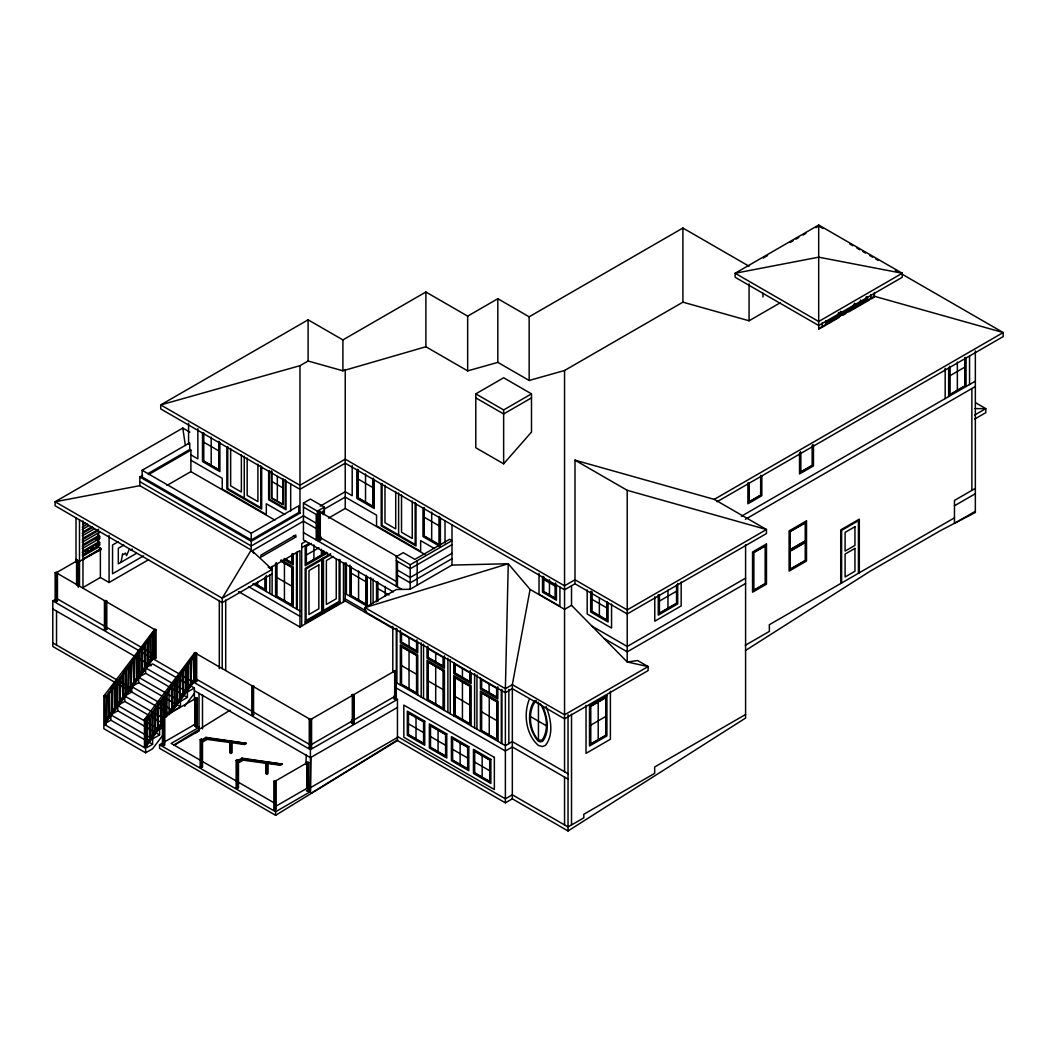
<?xml version="1.0" encoding="UTF-8"?>
<svg xmlns="http://www.w3.org/2000/svg" width="1056" height="1056" viewBox="0 0 1056 1056"><rect width="100%" height="100%" fill="white"/><g stroke="black" fill="none" stroke-linecap="round" stroke-linejoin="round"><path stroke-width="1.5" d="M203.663 432.749L203.663 460.891L218.737 469.603L219.028 451.004L203.663 442.134M271.801 471.596L271.801 497.93L282.889 504.332L283.18 488.044L271.801 481.47M540.289 703.745C546.586 714.107 549.384 729.577 542.137 740.045L538.441 740.243C529.756 730.646 527.512 713.249 534.745 702.319L536.593 701.62M132.106 548.948L131.96 550.4L130.997 550.216M571.52 585.895L571.52 605.326L627.211 661.98L637.666 660.541L648.107 666.574L648.107 670.6L564.551 718.832L512.332 688.684L505.375 692.71L364.954 611.635L364.954 607.622L396.29 589.525L410.071 589.274L451.994 565.079L508.266 563.732L530.086 589.433L512.332 684.658L512.332 798.824L568.036 830.98L745.589 718.054L745.589 544.685M129.386 549.041L126.548 555.628L125.44 553.054L123.38 554.651L122.628 553.74L121.018 562.267M529.135 699.732C523.327 714.635 526.02 734.686 538.441 745.483L542.348 746.552L545.45 745.378C554.044 734.488 550.836 718.357 546.031 706.424M110.867 689.119L114.774 683.866M123.539 672.038L126.469 668.105M137.188 653.664L139.141 651.037M148.883 637.903L153.754 631.343L153.754 657.862L154.915 658.535L156.077 657.862L156.077 629.732L154.915 629.059L103.858 696.049L103.858 728.68L145.636 752.796L152.592 748.77L163.284 734.606M103.858 696.049L105.019 696.722L106.181 696.049L105.019 695.389L105.019 724.865L106.181 724.192L106.814 696.115L105.943 696.458L156.077 629.732M109.138 692.155L109.138 716.839L108.702 694.333M114.642 685.568L114.642 684.724L114.642 709.421L114.206 685.318M120.595 677.556L119.724 677.886L120.16 701.989L120.595 677.556L120.16 701.989M122.483 675.761L122.918 698.28L122.918 673.596M128.858 666.415L127.987 666.745L128.423 690.848L128.858 666.415L128.423 690.848M131.182 687.139L131.617 662.706L131.182 687.139L130.746 664.633M133.505 660.911L133.94 683.43L134.376 658.984L133.505 659.327M136.686 655.024L136.686 679.708L136.25 657.202M142.204 648.437L142.639 647.856L142.204 672.289L141.768 648.186M150.467 636.464L150.467 661.148L150.031 638.642M153.226 633.587L153.226 657.439M106.181 697.66L154.414 631.712M105.996 719.532L153.754 655.182L154.915 655.855L106.181 721.512M106.973 718.819L119.645 701.752M124.516 695.191L146.929 664.976M148.883 662.35L153.754 655.789L154.915 656.462L106.181 722.119M108.702 716.588L109.573 716.258L109.138 716.839M111.448 712.879L112.319 712.536L111.448 712.879L111.883 689.278M114.206 709.157L115.078 708.827L114.642 709.421M117.876 681.292L117.44 705.725L117.401 682.612M119.724 701.738L120.595 701.408M122.483 698.029L123.341 697.686L122.918 698.28M125.228 694.307L126.1 693.977L125.228 694.307L125.228 670.468L126.1 670.124L126.1 693.977M127.987 690.598L128.858 690.268M130.746 686.888L131.182 686.294L173.488 710.794L180.444 706.781L180.444 701.408L138.666 677.292L138.666 682.651L180.444 706.781M133.505 683.179L134.376 682.836L133.94 683.43M136.25 679.457L137.122 679.127L136.686 679.708M139.009 675.748L139.88 675.418L139.009 675.748L139.009 651.895M141.768 672.038L142.639 671.695M144.527 668.316L145.398 667.986L144.527 668.316L144.527 646.061M147.286 664.607L148.157 664.277L147.286 664.607L147.286 640.754L148.157 640.424L148.157 664.277M150.031 660.898L150.902 660.568L150.467 661.148M152.79 657.188L153.094 632.927M106.814 719.968L105.943 720.298L106.814 719.968L106.814 696.115M196.693 681.318L195.532 680.645L194.37 681.318L195.532 681.991L196.693 681.318L196.693 653.176L195.532 653.849L194.37 653.136L144.474 719.466L144.474 747.648L145.636 746.975M146.612 719.083L148.566 716.456M158.308 703.336L160.261 700.709M170.003 687.575L172.933 683.628M182.675 670.507L184.628 667.88M146.995 743.965L147.431 719.519L147.431 743.371L146.56 743.714L147.431 743.371M150.176 715.81L149.318 716.153L149.741 740.243L150.176 715.81L149.741 740.243M152.064 714.028L152.5 736.534L152.5 711.85M155.694 708.391L154.823 708.721L155.258 732.824L155.694 708.391L155.258 732.824M158.057 705.276L158.017 704.418L158.057 729.128L157.582 706.596M171.798 686.69L171.798 685.859L171.798 710.543L171.362 686.44M174.121 684.328L174.557 706.834L174.557 682.15M177.738 678.678L176.867 679.021L177.302 703.124L177.738 678.678L177.302 703.124M180.497 674.969L179.626 675.312L180.061 699.402L180.497 674.969L180.061 699.402M182.384 673.187L182.82 695.693L182.82 671.009M185.143 669.464L185.579 691.984L186.014 667.55L185.143 667.88M188.338 663.577L188.338 688.274L187.902 665.755M193.71 656.344L193.842 680.843L193.406 656.74M147.589 741.629L163.178 720.614M167.086 715.361L194.37 678.599L195.532 679.259L169.211 714.714M148.566 740.916L163.178 721.222M167.086 715.968L193.776 680.104L193.71 657.928M152.5 736.534L152.935 712.1M158.057 729.128L158.492 704.695M160.34 702.887L160.776 725.393L161.212 700.96M169.039 714.252L169.039 689.568M171.798 710.543L172.234 686.11M174.557 706.834L174.992 682.4M182.82 695.693L183.256 671.26M185.579 691.984L186.014 667.55M188.338 688.274L188.773 663.828M191.083 660.7L191.083 684.552L191.519 660.119M193.842 680.843L194.146 656.594M163.363 722.594L146.797 744.916L146.216 744.586M146.797 745.523L162.386 724.508M171.164 712.694L195.532 679.866M184.655 706.253L194.37 693.37M503.646 463.822L531.498 432.062L531.498 393.862L503.646 377.771L475.794 393.862L475.794 447.744L503.646 463.822L503.646 409.939L531.498 393.862M745.457 650.536L870.514 570.992L940.54 530.574L975.348 512.477L975.348 350.909M195.281 733.049L199.016 730.712M173.95 744.955L230.168 710.147M397.452 739.952L310.992 793.373M164.208 716.615L195.532 698.531L195.532 723.98L159.562 744.757L159.562 748.308L275.603 815.311L397.452 740.533L397.452 699.402L395.38 698.214L394.218 698.887L394.218 695.759M818.69 328.588L874.21 296.234M749.06 266.218L682.915 228.03L529.162 316.8L497.825 298.716L467.663 316.14L425.885 292.01L342.91 339.913L308.101 319.823L160.723 404.91L160.723 408.923L299.97 489.324L345.233 463.188L564.551 589.816L574.992 583.783L627.211 613.932L766.471 533.544L766.471 529.518L714.252 499.369L574.992 460.165L574.992 583.783M189.856 432.142L182.78 428.063L55.123 501.758L55.123 505.784L222.222 602.672L272.118 573.857M574.992 460.165L627.211 490.314L766.471 529.518L627.211 609.919L574.992 579.77L564.551 585.803L345.233 459.175L299.97 485.298L160.723 404.91L299.97 365.693L308.101 361.007L342.91 370.801L425.885 346.751L467.663 370.88L497.825 362.38L529.162 380.464L564.551 370.498L682.915 302.161L749.06 320.786L780.318 302.742M299.97 365.693L299.97 513.15L298.808 512.477L251.236 539.946L142.151 476.969L142.151 470.276L189.737 442.807L189.737 449.5L147.748 473.735M139.828 485.681L55.123 501.758L222.222 598.237L272.118 569.422L251.236 550.004L139.828 485.681L139.828 476.969L142.613 475.358M148.698 474.54L190.898 450.173L190.898 471.61L274.877 520.106M82.896 524.423L85.576 522.865M82.249 527.142L87.608 524.04M82.249 529.478L88.942 525.611M82.566 532.145L91.938 526.733M82.249 533.504L92.954 527.314M166.98 485.417L190.898 471.61M82.249 535.841L94.301 528.884M82.566 538.507L98.644 529.228M82.249 539.867L98.314 530.587M82.249 542.216L99.647 532.158L98.644 531.577L98.644 535.59L82.566 544.87M82.249 546.229L99.647 536.184L99.647 538.52L82.249 548.579M95.964 539.484L98.644 537.94L99.647 538.52M82.566 551.232L98.644 541.966L98.644 537.94M82.249 552.592L99.647 542.546L99.647 544.896L82.249 554.941M95.964 545.846L98.644 544.302L99.647 544.896M85.602 552.169L88.282 550.612M90.961 549.067L93.641 547.523M82.566 556.34L98.644 547.074L100.954 548.658L100.954 549.661L82.975 559.376M77.18 560.05L76.019 560.723L77.18 561.396L78.342 560.723L78.342 587.294M56.866 572.444L76.586 561.053L76.586 584.918M55.136 572.774L56.298 573.448L57.446 572.788L57.446 600.917L56.298 601.59L55.136 600.917L55.136 572.774L56.298 572.114L57.446 572.788M83.556 559.72L83.556 558.703L100.954 548.658L96.901 546.308L96.901 547.325M86.988 557.066L79.49 561.383L76.006 559.376M89.668 555.509L92.347 553.964M95.027 552.42L100.373 549.331L100.373 577.474L82.975 587.519L82.975 520.898M118.219 541.715L112.556 544.975L112.556 573.778L143.642 555.839M123.908 545.054L118.312 548.288L118.312 563.838L136.528 553.304M155.377 705.698L52.8 646.483L52.8 600.917L55.532 599.346M100.373 577.474L109.085 582.49L148.54 559.72M104.452 601.088L105.613 600.428L106.775 601.088L106.775 629.389L105.613 630.062L104.452 629.389L104.452 601.088L105.613 601.762L106.775 601.088M142.151 470.276L251.236 533.254L298.808 505.784L298.808 512.477M393.439 591.901L303.455 539.946L303.455 503.105L310.411 499.079L324.337 507.118L324.337 514.325M139.828 476.969L251.236 541.292L299.97 513.15M104.452 629.389L105.613 628.716L106.775 629.389M320.166 506.18L345.233 491.713L352.189 495.726L352.189 465.472M303.455 503.105L317.381 511.144L324.337 507.118M318.542 511.804L319.704 511.144L320.866 511.804L319.704 512.477L318.542 511.804L318.542 539.946L319.704 540.619L320.866 539.946L320.866 536.818M251.962 550.928L303.455 521.189L316.219 528.554M324.337 509.124L345.233 497.072L376.556 515.156L376.556 525.875L420.658 551.338L420.658 540.619L434.478 548.592M818.69 225.02L735.134 273.253L735.134 277.279L818.69 325.512L902.246 277.279L902.246 273.253L818.69 225.02L818.69 329.248L838.913 317.566M318.542 514.496L317.381 515.156L303.455 507.118M320.866 513.15L324.337 511.144L323.189 510.47M763.277 258.02L767.54 255.552M790.271 242.431L793.109 240.794M795.96 239.144L798.798 237.508M803.062 235.052L805.9 233.402M815.852 227.66L818.69 226.024L822.954 228.479M531.498 397.874L503.646 413.952L475.794 397.874M295.772 537.016L260.845 557.185L260.885 555.152L295.772 534.996L295.772 537.016L293.462 535.669M328.522 518.113L345.233 508.464L425.093 554.572M305.897 541.226L301.712 543.629L301.712 626.036M301.712 547.655L309.368 543.233M310.332 543.682L306.068 546.15L306.068 564.234L321.737 555.192L321.737 550.255M311.388 543.404L306.359 546.308L306.359 563.732L321.446 555.02L321.446 549.212M269.98 567.983L299.97 550.664L299.97 627.053L345.233 600.917L393.624 628.861M318.542 539.946L317.381 540.619L317.381 511.144M306.359 555.02L318.925 547.76M326.278 552.235L323.756 553.687L323.756 550.783M326.317 552.539L323.466 554.189L323.466 550.902M327.479 552.882L305.197 565.739L305.197 545.648M330.634 553.74L305.197 568.418L305.197 623.357L340.006 603.266L340.006 559.693M330.594 554.77L323.466 558.875L323.466 610.46L339.134 601.418L339.134 559.376M153.754 657.862L154.915 657.202L156.077 657.862M333.419 556.486L326.37 560.551L326.37 604.441L336.244 598.739L336.244 559.548M169.303 686.941L145.636 673.279L145.636 667.92L152.592 663.894L194.37 688.01L194.37 699.956M138.666 677.292L145.636 673.279M138.666 682.651L131.71 686.677L131.71 692.036L124.753 696.049L124.753 701.408L162.347 723.122M194.37 653.176L195.532 652.502L196.693 653.176M163.733 727.135L159.562 729.551L159.562 734.91L117.784 710.794L117.784 705.434L124.753 701.408M145.636 740.269L110.827 720.179L110.827 714.82L117.784 710.794M106.181 722.858L110.827 720.179M396.29 556.697L403.247 552.684L414.863 559.376L449.671 539.273L451.994 540.619L410.216 564.736L396.29 556.697L396.29 586.172M305.197 622.024L340.006 601.92M826.848 322.12L838.451 315.427L838.451 312.748M852.377 307.388L840.774 314.081L840.774 311.401M826.558 322.621L838.741 315.599L838.741 312.47M852.667 307.547L840.484 314.582L840.484 311.467M866.593 299.508L854.41 306.544L854.41 303.415M145.636 667.92L187.414 692.036L194.37 688.01M843.097 315.15L845.882 313.553M848.668 311.942L869.55 299.878M180.444 701.408L187.414 697.396L187.414 692.036M451.994 544.645L410.216 568.762L396.29 560.723M162.466 716.945L163.627 716.285L164.789 716.945L164.789 745.087L163.627 745.76L162.466 745.087L162.466 716.945L163.627 717.618L164.789 716.945M197.274 726.33L196.112 727.003L194.951 726.33L194.951 698.188L196.112 697.514L197.274 698.188L197.274 726.33L199.016 727.333L171.164 743.411L273.649 802.586M194.951 698.188L196.112 698.861L197.274 698.188M451.994 553.344L410.216 577.474L397.452 570.095M451.994 558.703L410.216 582.833L397.452 575.454M110.827 714.82L152.592 738.936L159.562 734.91M251.816 686.334L252.978 685.674L254.14 686.334L252.978 687.007L251.816 686.334L251.816 714.476L252.978 715.15L254.14 714.476M152.592 738.936L152.592 744.295L146.797 747.648L146.797 719.466L195.532 653.809L195.532 681.991M162.466 745.087L163.627 744.414M194.951 726.33L196.112 725.657L194.37 724.654M174.002 745.338L199.016 730.897L199.016 693.37M230.934 742.619L207.134 739.398L202.501 742.078L202.501 766.867L201.34 767.527L200.178 766.867L200.178 739.728L201.34 739.055L202.501 740.731L207.134 738.052L246.378 743.384L244.504 744.467L232.082 742.777L232.082 752.638L230.934 753.311L229.772 752.638L229.772 741.959L230.934 742.619L230.934 753.311M202.501 739.398L205.973 737.378L246.378 743.384M200.178 739.728L201.34 740.401L202.501 739.728M200.178 766.867L201.34 766.194L202.501 766.867M229.772 752.638L230.934 751.964M266.904 763.396L243.118 760.162L238.471 762.841L238.471 787.631L237.31 788.304L236.148 787.631L236.148 760.492L237.31 759.832L238.471 761.508L243.118 758.828L282.348 764.148L280.474 765.23L268.066 763.554L268.066 773.414L266.904 774.074L265.742 773.414L265.742 762.722L266.904 763.396L266.904 774.074M282.348 764.148L241.956 758.155L237.31 760.835L237.31 759.832M236.148 760.492L237.31 761.165L238.471 760.492M309.263 719.506L310.411 718.832L311.573 719.506L311.573 747.648L310.411 748.308L309.263 747.648L309.263 719.506L310.411 720.179L311.573 719.506M353.932 694.967L352.77 694.294L351.608 694.967L352.77 695.64L353.932 694.967L353.932 723.188L352.77 723.862L351.608 723.188L351.608 720.047M395.129 671.26L396.29 670.6L394.218 670.745L395.129 671.26L395.129 699.402L394.218 698.887M714.252 499.369L1003.2 332.548L1003.2 336.574L717.103 501.745M236.148 787.631L237.31 786.958L238.471 787.631M353.483 720.245L394.68 696.458L394.68 671.009L311.124 719.242L311.124 744.704L352.902 720.588L352.902 695.125M949.819 375.804L964.907 367.092M309.263 747.648L310.411 746.975L311.573 747.648M351.608 723.188L352.77 722.515M265.742 773.414L266.904 772.741M395.129 699.402L396.29 698.729L396.29 628.294M52.8 600.917L310.411 749.654L397.452 699.402M306.359 754.684L305.778 764.491M571.52 605.326L564.551 609.338L530.086 589.433M397.452 707.441L310.411 757.693L194.37 690.69M273.86 781.268L275.022 780.595L276.184 781.268L276.184 809.411L275.022 810.071L273.86 809.411L273.86 781.268L275.022 781.942L276.184 781.268M275.603 780.938L306.94 762.841L306.94 788.304L275.603 806.388M308.682 762.511L307.52 761.838L306.359 762.511L307.52 763.171L308.682 762.511L308.682 790.64L310.411 791.657L310.992 757.363M741.338 516.265L975.348 381.163M745.43 519.275L975.348 386.522M397.452 737.471L310.411 787.71L307.52 786.047M306.359 790.64L307.52 791.314L308.682 790.64M159.562 744.757L275.603 811.747L310.411 791.657L310.411 749.654M974.648 415.061L985.789 408.632L985.789 412.658L974.648 419.087M659.419 601.088L676.54 591.202M789.967 550.004L805.636 540.949M789.967 551.008L805.636 541.966M745.589 578.134L627.211 646.47L591.967 626.129M745.589 583.493L627.211 651.829L604.151 638.524M975.348 488.36L954.466 500.425L954.466 523.34L975.348 511.276M954.466 505.784L975.348 493.72M590.66 725.195L605.748 716.483M954.466 517.836L769.296 624.743L769.402 631.382L745.259 645.322M397.452 740.533L505.375 802.837L512.332 798.824M745.589 714.49L654.667 766.973L654.667 773.348L583.81 814.255L583.81 817.859L568.036 826.967L512.332 794.798L505.375 798.824L397.452 736.52M55.136 600.917L56.298 600.257L57.446 600.917M536.197 700.458L534.098 701.263C526.363 712.826 528.924 731.372 538.441 741.272L540.698 741.893L542.797 741.101C550.15 731.214 547.219 716.892 542.797 706.279M974.965 408.632L985.789 408.632L975.81 402.877M209.154 739.16L205.973 738.725L207.134 739.398M213.906 739.794L218.671 740.441M221.839 740.876L225.007 741.312M237.138 742.949L241.784 743.582M243.54 759.713L248.292 760.36M251.473 760.782L256.225 761.429M259.393 761.864L264.158 762.511M268.448 763.092L271.55 763.514M274.652 763.937L279.312 764.57M873.88 296.129L1003.2 332.548L901.006 273.557M96.901 546.256L98.644 547.074M849.908 244.055L852.76 245.692M857.01 248.147L859.848 249.784M862.686 251.42L865.524 253.07M869.788 255.526L872.626 257.162M875.464 258.799L878.302 260.436M895.33 270.27L898.168 271.907M475.794 393.862L503.646 409.939M591.822 599.24L607.2 608.124M543.668 579.48L555.271 586.172M357.997 478.975L373.085 487.687M423.852 517.004L439.23 525.875M440.392 546.652L422.981 536.593L422.981 507.659M396.871 556.367L320.285 512.147L320.285 537.61L396.871 581.816M189.737 449.5L190.898 450.173M316.219 523.195L303.455 515.83L251.236 545.978L139.828 481.655M190.898 454.859L197.855 458.885L197.855 428.617M190.898 460.218L222.222 478.315L222.222 489.034L266.323 514.496L266.323 503.765L284.83 514.457M303.455 532.58L401.861 589.393M351.028 573.118L366.115 581.83M377.718 588.522L389.044 595.056M284.434 558.452L292.103 562.874L292.103 554.162M345.233 593.551L367.277 606.276L367.277 576.748M284.434 558.782L292.393 563.376L292.393 553.516M283.76 559.39L293.264 564.881L293.264 554.057M281.041 559.838L293.264 566.9L293.264 607.094M281.78 561.264L292.393 567.402L292.393 605.59L276.474 596.389L276.474 562.98M280.606 560.921L292.103 567.56L292.103 605.088L276.764 596.231L276.764 563.402M345.233 598.91L366.577 611.239M530.614 716.654L546.269 725.696M268.211 567.164L272.118 569.422M276.764 577.474L292.103 586.331M401.518 665.57L416.566 674.256M428.168 680.962L443.256 689.674M454.898 696.392L469.973 705.104M481.589 711.797L496.927 720.654M255.103 583.717L265.162 589.525L265.162 577.025M254.06 583.453L265.452 590.027L265.452 577.302M252.925 583.81L299.97 610.962M248.556 586.648L299.97 616.321M568.036 773.771L512.332 741.616L505.375 745.628L395.38 682.136M568.036 779.13L512.332 746.975L505.375 750.988L396.29 688.01M238.564 591.584L299.97 627.053M97.627 535.009L99.647 536.184M97.627 541.372L99.647 542.546M408.474 723.862L423.562 732.574M430.518 736.586L445.606 745.298M452.575 749.311L467.663 758.023M474.619 762.049L489.707 770.761M353.932 723.188L353.483 694.703M252.397 686.004L196.112 653.506L196.112 678.968L309.844 744.625L309.844 719.162L253.559 686.677L253.559 712.14M195.03 655.116L146.797 721.076L146.216 720.733M52.8 608.956L134.231 655.974M137.056 657.598L151.18 665.755M172.088 688.552L187.414 697.396M163.086 697.58L163.957 697.25L163.957 717.922M243.342 743.794L244.504 744.467M52.8 642.919L131.855 688.552M116.965 681.595L117.44 705.725M158.162 707.309L169.303 713.737M205.973 737.378L207.134 738.052M241.956 758.155L243.118 758.828M241.956 759.488L243.118 760.162M124.753 696.049L163.733 718.568M144.474 719.466L145.636 720.126L146.797 719.466L145.636 718.793L145.636 752.796M117.784 705.434L158.162 728.746M148.421 741.88L152.592 744.295M105.019 724.865L144.474 747.648M253.902 553.423L251.236 550.004L222.222 598.237L222.222 668.686M182.78 428.063L185.381 445.566M971.863 388.529L971.863 490.367M969.553 355.846L969.553 384.516M966.068 357.588L966.068 386.522M965.197 357.377L965.197 386.021L949.529 395.063L949.529 366.419M964.907 357.72L964.907 385.849L949.819 394.561L949.819 366.419M957.356 362.076L957.356 390.205M948.658 367.633L948.658 396.581M945.173 368.32L945.173 398.587M874.394 292.512L874.394 297.079L870.949 299.072L870.949 294.505M867.464 296.802L867.464 300.01L825.686 324.139L825.686 320.918M866.303 296.67L866.303 299.35L854.7 306.042L854.7 303.362M860.495 300.01L860.495 302.702M859.307 572.774L859.307 519.182L840.734 529.901L840.734 583.493M858.436 573.276L858.436 520.687L841.606 530.402L841.606 582.991M853.538 304.841L853.538 308.062M839.612 312.88L839.612 316.1M822.202 322.648L822.202 327.215M813.463 445.012L813.463 465.92L799.537 473.959L799.537 453.05M812.592 444.787L812.592 465.419L800.408 472.454L800.408 451.823M812.302 445.592L812.302 465.247L800.699 471.953L800.699 452.298M762.986 293.159L762.986 296.987M761.825 476.441L761.825 495.726L747.899 503.765L747.899 482.869M760.954 476.19L760.954 495.224L748.77 502.26L748.77 483.226M760.663 475.411L760.663 495.066L749.06 501.758L749.06 483.74M749.06 283.879L749.06 320.786M682.915 228.03L682.915 302.161M681.173 581.935L681.173 605.946L654.773 621.179L654.773 596.746M677.701 583.44L677.701 603.926L658.258 615.16L658.258 594.66M676.83 584.839L676.83 603.425L659.129 613.642L659.129 595.056M676.54 585.169L676.54 603.266L659.419 613.14L659.419 595.056M667.973 590.119L667.973 608.203M627.211 490.314L627.211 661.98L648.107 666.574L564.551 714.806L512.332 684.658L505.375 688.684L364.954 607.622L508.266 563.732L505.375 688.684L505.375 802.837M611.556 604.045L611.556 628.056L587.189 613.985L587.189 589.974M610.394 691.284L610.394 739.266L586.027 753.337L586.027 705.355M608.071 603.108L608.071 622.024L590.66 611.965L590.66 591.479M607.2 601.92L607.2 620.519L591.532 611.464L591.532 591.334M606.91 601.92L606.91 620.017L591.822 611.305L591.822 591.703M599.372 597.564L599.372 615.661M598.211 702.082L598.211 739.596M571.52 714.16L571.52 824.947M568.036 714.622L568.036 830.98M564.551 370.498L564.551 771.764M564.551 777.124L564.551 824.947M559.918 587.07L559.918 606.276L539.022 594.211L539.022 573.408M556.433 584.483L556.433 600.244L542.507 592.205L542.507 576.444M555.562 583.242L555.562 598.739L543.378 591.703L543.378 577.764M555.271 583.163L555.271 598.237L543.668 591.532L543.668 576.457M549.463 579.81L549.463 594.884M538.441 702.121L538.441 740.243M529.162 316.8L529.162 380.464M508.847 689.396L508.847 743.622M501.89 689.396L501.89 743.622M501.31 690.703L501.31 743.292M498.089 741.418L498.089 701.224L480.427 691.033L480.427 731.227M497.825 298.716L497.825 362.38M497.825 686.704L497.825 699.072L480.427 689.014L480.427 678.19M496.954 687.694L496.954 697.567L481.298 688.512L481.298 678.652M489.258 697.462L489.258 734.989M489.126 683.998L489.126 692.71M482.156 755.687L482.156 777.124M476.942 674.995L476.942 729.221M474.619 673.662L474.619 727.874M471.134 672.83L471.134 683.654L453.737 673.609L453.737 662.785M471.134 725.868L471.134 685.674L453.737 675.616L453.737 715.823M470.263 670.639L470.263 682.15L454.608 673.108L454.608 663.234M467.663 316.14L467.663 370.88M462.436 668.58L462.436 677.292M462.436 681.648L462.436 719.506M460.112 742.949L460.112 764.386M451.994 524.687L451.994 565.079M450.252 659.591L450.252 713.803M447.889 658.231L447.889 712.444M445.025 520.661L445.025 542.956M444.418 655.855L444.418 668.224L427.007 658.178L427.007 647.354M444.418 710.437L444.418 670.243L427.007 660.185L427.007 700.392M443.546 656.858L443.546 666.719L427.878 657.677L427.878 646.166M440.392 517.704L440.392 545.041M439.52 516.503L439.52 545.147L423.852 536.092L423.852 507.461M439.23 516.503L439.23 544.645L424.142 535.933L424.142 507.791M438.068 730.224L438.068 751.661M435.706 653.149L435.706 661.861M435.706 666.56L435.706 704.075M431.68 512.147L431.68 540.289M425.885 292.01L425.885 346.751M423.522 644.16L423.522 698.372M421.199 642.814L421.199 697.039M417.754 642.022L417.754 652.846L400.356 642.787L400.356 630.419M417.727 695.033L417.727 654.826L400.356 644.807L400.356 685.001M417.173 560.723L417.173 585.169M416.882 639.817L416.882 651.328L401.227 642.286L401.227 632.425M416.011 503.752L416.011 545.978L381.203 525.875L381.203 483.648M416.011 717.499L416.011 738.936M415.153 502.55L415.153 544.474L382.074 525.373L382.074 483.463M412.249 501.059L412.249 538.441L401.518 532.25L401.518 494.868M410.216 564.736L410.216 589.195M409.055 637.771L409.055 646.47M409.042 651.156L409.042 688.67M398.614 493.007L398.614 534.93M397.452 561.383L397.452 586.846M396.871 628.769L396.871 682.994M395.71 491.515L395.71 528.898L384.978 522.694L384.978 485.311M392.806 626.419L392.806 672.434M385.268 586.463L385.268 596.086M377.718 582.107L377.718 601.352M377.428 581.843L377.428 601.379M376.556 582.107L376.556 601.801M374.246 479.516L374.246 508.464L356.836 498.406L356.836 469.471M373.375 478.315L373.375 506.959L357.707 497.904L357.707 469.26M373.085 478.315L373.085 506.444L357.997 497.746L357.997 469.603M373.085 578.833L373.085 603.148M370.762 577.5L370.762 605.048M366.406 575.48L366.406 604.771L350.737 595.729L350.737 566.438M366.115 575.414L366.115 604.27L351.028 595.558L351.028 566.702M365.534 473.959L365.534 502.102M358.578 571.058L358.578 599.914M352.77 695.64L352.77 723.862M352.321 695.376L352.321 723.598M349.866 565.066L349.866 596.231M346.394 563.099L346.394 594.224M345.233 369.468L345.233 508.464M345.233 562.782L345.233 600.917M343.49 562.729L343.49 601.92M342.91 339.913L342.91 370.801M323.189 511.804L323.189 514.708M322.608 558.373L322.608 611.978M319.704 512.477L319.704 540.619M316.219 514.496L316.219 539.946M313.896 544.856L313.896 559.72M310.411 720.179L310.411 748.308M308.101 319.823L308.101 361.007M307.52 763.171L307.52 791.314M297.066 552.222L297.066 609.299M296.498 552.42L296.498 608.956M290.69 483.806L290.69 510.893M286.044 480.863L286.044 509.797L268.646 499.752L268.646 470.804M285.173 479.648L285.173 508.292L269.518 499.25L269.518 470.606M284.434 563.138L284.434 600.653M283.18 478.883L283.18 504.834L271.511 498.102L271.511 470.91M282.889 479.648L282.889 504.332M277.345 476.454L277.345 501.138M275.603 563.125L275.603 596.904M275.603 811.747L275.603 815.311M275.022 781.942L275.022 810.071M272.118 566.28L272.118 594.884M269.808 574.807L269.808 593.551M266.323 575.454L266.323 591.545M261.677 466.897L261.677 509.124L226.868 489.034L226.868 446.807M260.806 465.709L260.806 507.619L227.74 488.532L227.74 446.609M257.902 464.204L257.902 501.587L247.17 495.396L247.17 458.014M257.611 582.041L257.611 585.169M252.978 687.007L252.978 715.15M251.236 533.254L251.236 539.946M251.236 541.292L251.236 551.338M244.266 456.166L244.266 498.076M241.375 454.661L241.375 492.043L230.644 485.852L230.644 448.47M237.31 761.165L237.31 788.304M225.707 600.046L225.707 669.926M219.899 442.662L219.899 471.61L202.501 461.564L202.501 432.617M219.318 600.389L219.318 668.633M219.028 441.461L219.028 470.105L203.372 461.063L203.372 434.003M218.737 441.461L218.737 469.603M211.2 437.105L211.2 465.247M202.501 694.624L202.501 728.878M201.34 739.055L201.34 740.058M201.34 740.401L201.34 767.527M196.112 698.861L196.112 727.003M194.951 678.929L194.37 656.33M194.37 653.136L194.37 654.746M191.083 659.868L191.083 684.552M188.575 423.298L188.575 444.048M166.716 715.796L166.716 693.541L166.28 717.13M165.845 695.455L165.845 716.126M163.627 717.618L163.627 745.76M163.522 697L163.522 717.671M163.086 699.178L163.086 721.433M160.776 701.54L160.776 725.393M154.915 658.535L154.334 629.389L56.866 573.118L56.866 598.58L154.334 654.852L154.334 632.57M150.902 636.715L150.902 660.568M147.721 640.174L147.721 664.858M145.398 644.134L145.398 667.986M144.962 644.728L144.962 668.58M142.204 647.605L142.204 672.289M139.88 651.565L139.88 675.418M139.445 651.314L139.445 675.998M137.122 655.274L137.122 679.127M134.376 658.984L134.376 682.836M125.664 669.874L125.664 694.558M123.341 673.847L123.341 697.686M116.965 683.192L116.965 705.448M115.078 684.974L115.078 708.827M112.319 688.697L112.319 712.536M111.883 688.446L111.883 713.13M109.573 692.406L109.573 716.258M109.085 535.366L109.085 582.49M105.613 601.762L105.613 630.062M79.49 519.578L79.49 586.397M77.748 560.38L77.748 585.842M77.18 561.396L77.18 584.839M76.006 517.572L76.006 562.056M56.536 611.12L56.536 645.071M56.298 573.448L56.298 601.59M321.737 559.878L306.068 568.92L306.068 620.519L321.737 611.464L321.737 559.878M318.833 564.907L308.972 570.596L308.972 614.486L318.833 608.784L318.833 564.907M902.246 273.253L818.69 321.499L735.134 273.253L818.69 257.176L902.246 273.253M766.471 543.972L752.545 552.011L752.545 592.205L766.471 584.166L766.471 543.972M806.507 520.859L789.096 530.904L789.096 571.098L806.507 561.053L806.507 520.859M765.6 545.477L753.416 552.512L753.416 590.7L765.6 583.664L765.6 545.477M805.636 522.364L789.967 531.406L789.967 569.593L805.636 560.551L805.636 522.364M765.31 545.978L753.707 552.684L753.707 590.198L765.31 583.493L765.31 545.978M805.345 522.865L790.258 531.577L790.258 549.503L805.345 540.791L805.345 522.865M805.345 542.467L790.258 551.166L790.258 569.092L805.345 560.38L805.345 542.467M854.951 526.72L845.09 532.409L845.09 551.087L854.951 545.398L854.951 526.72M854.951 548.394L845.09 554.083L845.09 576.972L854.951 571.27L854.951 548.394M606.91 695.719L589.499 705.764L589.499 745.972L606.91 735.913L606.91 695.719M606.038 697.224L590.37 706.266L590.37 744.454L606.038 735.412L606.038 697.224M605.748 697.726L590.66 706.438L590.66 743.952L605.748 735.253L605.748 697.726M416.592 642.114L401.518 633.415L401.518 642.127L416.592 650.826L416.592 642.114M443.256 657.505L428.168 648.793L428.168 657.505L443.256 666.217L443.256 657.505M469.973 672.936L454.898 664.224L454.898 672.936L469.973 681.648L469.973 672.936M496.663 688.354L481.589 679.642L481.589 688.354L496.663 697.052L496.663 688.354M416.856 655.327L401.227 646.312L401.227 684.499L416.856 693.515L416.856 655.327M443.546 670.745L427.878 661.703L427.878 699.89L443.546 708.932L443.546 670.745M470.263 686.176L454.608 677.12L454.608 715.321L470.263 724.363L470.263 686.176M497.218 701.725L481.298 692.538L481.298 730.726L497.218 739.913L497.218 701.725M416.566 655.499L401.518 646.813L401.518 684.328L416.566 693.013L416.566 655.499M443.256 670.903L428.168 662.204L428.168 699.719L443.256 708.431L443.256 670.903M469.973 686.334L454.898 677.635L454.898 715.15L469.973 723.862L469.973 686.334M496.927 701.897L481.589 693.04L481.589 730.554L496.927 739.411L496.927 701.897M494.353 757.363L403.828 705.104L403.828 737.26L494.353 789.518L494.353 757.363M424.723 721.182L407.312 711.124L407.312 735.253L424.723 745.298L424.723 721.182M446.767 733.907L429.356 723.862L429.356 747.978L446.767 758.023L446.767 733.907M468.811 746.632L451.414 736.586L451.414 760.703L468.811 770.761L468.811 746.632M490.868 759.37L473.458 749.311L473.458 773.441L490.868 783.486L490.868 759.37M423.852 721.684L408.184 712.642L408.184 734.752L423.852 743.794L423.852 721.684M445.896 734.408L430.228 725.366L430.228 747.476L445.896 756.518L445.896 734.408M467.953 747.146L452.285 738.091L452.285 760.201L467.953 769.243L467.953 747.146M489.997 759.871L474.329 750.829L474.329 772.939L489.997 781.981L489.997 759.871M423.562 721.842L408.474 713.143L408.474 734.58L423.562 743.292L423.562 721.842M445.606 734.58L430.518 725.868L430.518 747.305L445.606 756.017L445.606 734.58M467.663 747.305L452.575 738.593L452.575 760.043L467.663 768.742L467.663 747.305M489.707 760.043L474.619 751.331L474.619 772.768L489.707 781.48L489.707 760.043"/></g></svg>
